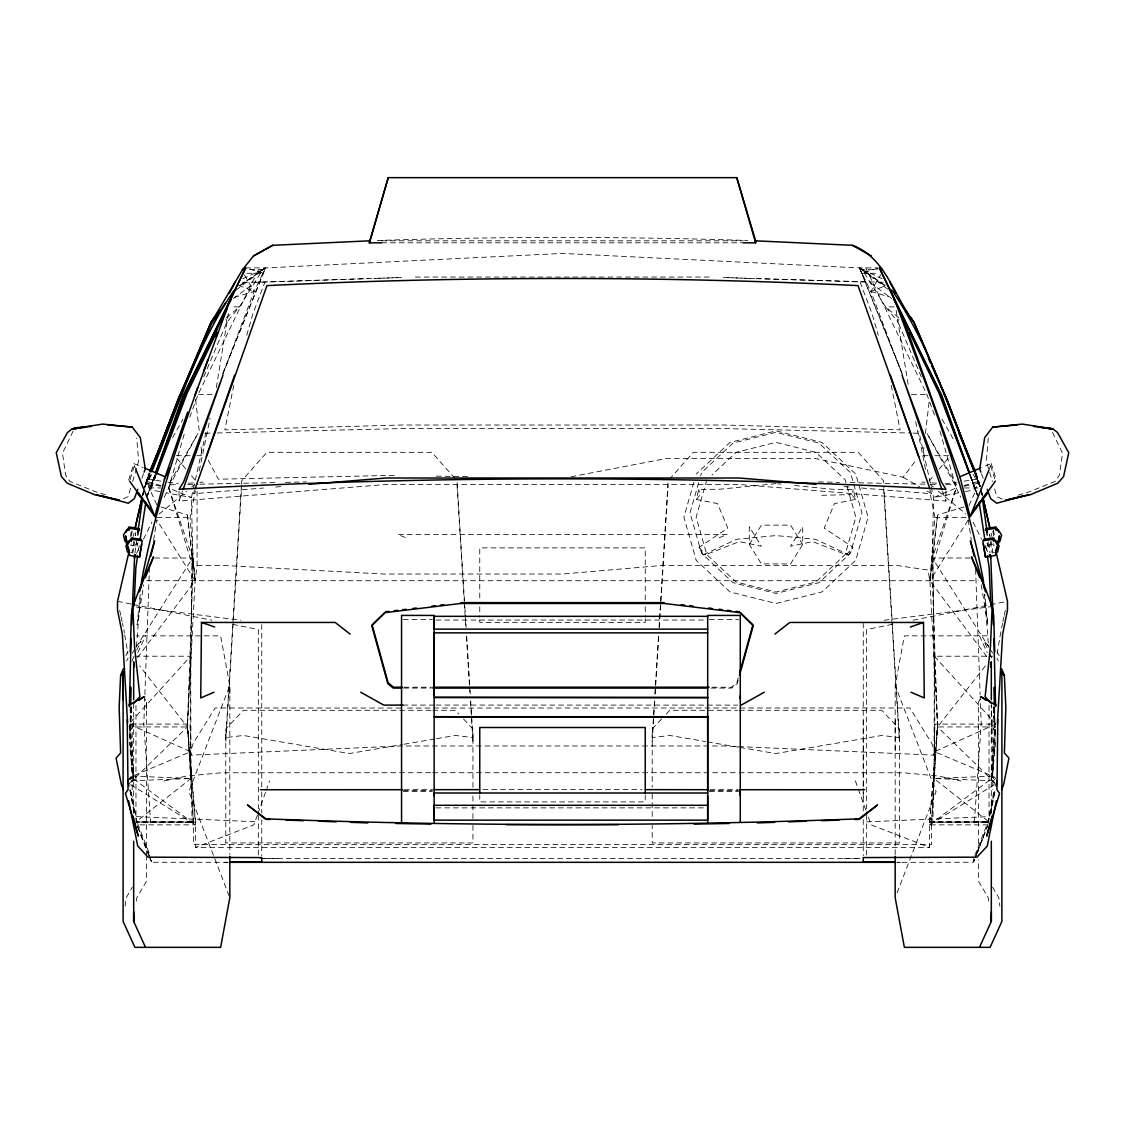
<?xml version="1.0" encoding="UTF-8"?>
<svg xmlns="http://www.w3.org/2000/svg" width="1125" height="1125" viewBox="0 0 1125 1125"><rect width="100%" height="100%" fill="white"/><g stroke="black" fill="none" stroke-linecap="round" stroke-linejoin="round"><path stroke-width="0.75" stroke-dasharray="5 3.75" d="M132.23 789.736L132.23 719.719M146.545 708.933L146.545 702.112L144.773 699.089M229.823 693.534L229.823 685.462L220.627 635.85L136.673 635.85M472.95 825.441L472.95 842.948L225.787 842.948M472.95 818.592L472.95 793.927M472.95 787.303L472.95 736.861M775.997 483.652L719.859 489.22L698.723 489.558L696.375 499.402L717.511 503.606L727.819 528.089L699.103 547.327L703.35 554.808L705.558 554.78L739.294 541.603L761.442 546.23L749.292 526.795L749.292 544.486L761.442 563.92L790.552 563.92L802.702 544.486L802.702 526.795L790.552 546.23L812.7 541.603L846.436 554.78L848.644 554.723L852.905 547.228L824.175 528.089L834.483 503.606L855.619 499.402L853.256 489.558L832.12 489.22L791.297 485.17M863.255 797.175L863.255 788.47M863.255 786.727L863.255 717.089M895.177 750.98L895.177 716.541M899.367 736.861L899.367 842.948L652.205 842.948L652.205 825.441M929.433 844.566L929.433 847.392L195.567 847.392L195.567 822.052L187.425 724.148L190.631 656.212L192.248 554.639L190.181 724.092L192.08 821.995L195.567 822.052L135.858 821.995L191.025 778.514L190.181 724.092L129.037 724.092L190.631 656.212L132.131 656.212M987.989 824.864L929.433 824.864L937.575 724.148L934.369 656.212L932.752 554.639L934.819 724.092L932.92 821.995L929.433 822.052L929.433 847.392L871.102 824.864L866.447 811.842M973.561 858.656L973.561 861.666L976.078 855.295M995.892 784.533L991.252 779.78L994.809 724.148L994.402 706.683M991.322 741.923L991.322 705.066L991.322 813.867M130.247 707.484L130.191 727.762L131.498 707.006M400.852 708.047L215.142 707.977L193.078 743.597L190.533 751.711L190.969 755.142L400.852 745.973L724.148 745.973L934.031 755.142L934.369 656.212L992.869 656.212M130.627 707.906L130.191 726.933L133.748 779.78L129.108 784.533M130.598 706.683L130.191 724.148L133.748 776.18L130.261 779.738M144.816 696.347L143.803 724.148L150.623 822.052M144.872 694.603L149.4 569.433M197.086 491.119L197.086 565.439L195.117 580.711L187.411 726.933L195.567 824.864L137.011 824.864M934.369 656.212L995.962 724.092L934.819 724.092L933.975 778.514L989.142 821.995L931.556 822.15L937.575 724.148L931.556 822.15L931.556 844.566L193.444 844.566L193.444 822.15L187.425 724.148L193.444 822.15L137.011 822.052L130.753 789.497M241.397 486.014L225.787 737.564L243.422 735.469L349.369 753.553L402.342 744.511M241.495 484.27L241.72 480.783L266.892 452.32L431.845 452.32L455.878 479.489M225.787 741.403L241.72 485.311M654.483 700.875L652.205 737.564L669.839 735.469L705.727 741.6M654.919 693.9L655.355 686.911M655.453 685.153L658.491 636.244M659.039 627.511L660.544 603.056M660.656 601.312L668.138 480.783M652.205 741.403L654.722 701.058M655.158 694.041L655.594 687.023M655.692 685.266L658.758 636.159M659.292 627.384L660.825 602.831M660.938 601.073L668.138 485.311M131.498 706.641L130.191 727.158L131.78 706.641M995.625 729.197L992.405 776.137L997.045 780.877M974.377 822.052L981.197 724.148L980.184 696.347M991.252 779.78L994.809 726.933L994.373 707.906M993.544 780.75L933.975 778.514L992.405 776.137L995.611 729.295M131.681 707.695L130.191 726.933L187.411 726.933L193.078 567.703L191.405 497.545L206.142 431.578M136.448 646.608L140.512 594.591M994.416 784.645L929.433 824.864L937.589 726.933L929.883 580.711L934.903 517.388L929.587 490.795M988.27 437.948L986.372 461.348L992.391 481.528M136.589 540.661L136.209 544.809L131.273 544.008M995.611 742.233L992.545 775.181L996.033 778.739M140.217 594.323L137.109 624.966L143.775 584.789M964.041 506.925L937.561 514.997L929.883 580.711L987.553 657.689M923.906 447.188L922.922 455.695L925.734 470.77M925.467 433.561L929.391 399.502M967.964 520.341L929.883 580.711L937.561 514.997M934.031 755.142L934.467 751.711L931.922 743.597L909.858 707.977L404.367 708.047M125.114 906.202L126.225 897.736L132.427 887.147M136.35 901.125L136.8 897.736L146.545 881.086L146.545 856.491M134.944 552.881L136.392 542.63M143.17 494.789L143.902 489.67M138.417 550.603L139.345 545.302M153.633 540.323L156.769 519.792M216.338 387.534L228.6 312.061M130.43 536.484L131.498 529.945M131.386 535.964L132.188 531.07M133.988 540.83L132.103 552.277L130.711 552.544M132.792 553.387L134.662 541.955M130.472 545.105L137.067 546.188L137.602 542.939M997.087 653.948L999.703 638.367M999.984 636.638L1002.544 623.25M199.266 470.77L210.108 418.233M895.177 854.606L895.177 685.462L904.373 635.85L988.327 635.85M142.861 494.761L143.494 491.358M142.945 495.155L143.592 491.78M974.827 855.478L987.989 822.052L994.247 789.497M988.327 823.163L989.311 818.016M989.634 816.3L994.584 790.594M990.295 813.656L994.908 789.666M990.605 814.191L995.217 790.214M137.447 657.689L195.117 580.711L190.097 517.388L195.413 490.795M233.747 385.355L224.859 429.877L400.852 425.025L724.177 425.025L900.141 429.877L891.253 385.355M1002.895 621.633L1003.936 616.781M1004.273 615.178L1005.328 610.327M142.664 495L143.423 491.695M142.552 495.675L143.325 492.272M160.678 486.225L146.081 483.089L149.231 472.697M988.763 470.461L991.237 463.542L981.844 467.494M133.088 536.498L133.973 533.109M738.253 677.827L736.875 682.791L731.447 687.206L710.775 687.206M738.098 680.344L737.184 683.663L731.756 688.078L709.369 688.078M164.194 497.306L168.806 487.955L185.062 431.156M246.727 335.306L252.872 313.861L264.909 282.122L368.156 278.648M693.872 482.33L683.902 517.177L696.234 560.334L729.942 591.919L775.997 603.478L822.037 591.919L855.745 560.334L868.092 517.177L855.745 474.033L822.037 442.434L775.997 430.875L729.942 442.434L696.234 474.033M698.653 482.667L690.019 512.888L701.536 553.163L733.008 582.666L775.997 593.452L818.986 582.666L850.458 553.163L861.975 512.888L850.458 472.598L818.986 443.109L775.997 432.309L733.008 443.109L701.536 472.598L700.58 475.959M706.837 479.756L696.136 517.177L706.837 554.597L736.059 581.991L775.997 592.017L815.92 581.991L845.156 554.597L855.858 517.177L845.156 479.756L815.92 452.363L775.997 442.336L736.059 452.363L711.914 474.989M137.067 546.188L137.995 542.939M130.598 488.264L128.095 496.673L122.864 499.036M132.609 481.528L138.628 461.348L136.73 437.948M939.938 431.156L956.194 487.955L931.922 567.703L937.589 726.933L995.892 783.731M128.672 480.15L133.763 463.542L143.156 467.494M130.078 479.559L134.311 465.694L133.763 463.542M921.291 376.861L898.045 322.13L899.002 319.078M855.619 499.402L851.681 494.606L853.256 489.558M958.641 492.834L933.595 497.545L956.194 487.955L932.372 558.014L931.922 567.703L933.595 497.545L918.858 431.578M145.28 483.764L149.091 472.627M194.527 490.458L193.388 493.748L263.433 488.025M945.928 490.964L945.928 501.075L740.166 484.594L384.834 484.594L179.072 501.075L182.545 491.133M154.645 475.889L147.473 495.464L154.955 474.806M159.68 491.569L149.653 489.684L154.927 474.919M156.08 474.806L150.792 489.684L148.008 481.43L151.158 473.344M235.941 290.137L265.598 267.905L254.123 291.502L222.637 374.794M146.869 497.095L154.575 475.594M257.386 815.105L253.898 824.864L195.567 847.392M257.977 813.473L265.542 792.295M266.133 790.664L269.62 780.891M189.703 417.291L198.127 394.369L259.284 267.905M141.834 478.364L143.564 473.667M144.844 486.9L150.019 473.344L144.141 487.955L160.58 487.955M147.67 494.339L155.194 474.567M155.827 475.973L150.314 490.556L157.106 505.477M146.081 483.089L149.836 473.245L144.773 486.323L149.738 473.47M897.075 892.842L936.084 791.606L895.177 685.462M144.956 486.647L149.991 473.723M976.697 853.706L987.989 825.047M974.827 859.078L973.561 862.27L897.145 862.327M975.445 857.489L984.234 835.2M976.809 852.806L987.202 826.861M222.933 373.289L265.317 267.905L238.528 286.552L265.317 267.905M222.989 373.289L265.598 267.905M146.461 481.936L149.709 473.934M131.934 661.261L133.903 656.466M203.709 376.861L226.955 322.13L239.414 306.872L262.772 269.592L247.613 269.592M125.887 655.678L127.969 651.108M137.855 652.627L145.505 635.85M969.019 505.477L975.825 490.556L970.312 475.973M73.153 431.044L62.466 453.234L65.644 475.256L69.862 481.416L95.653 491.766L106.987 495.211M126.633 661.064L128.095 658.055M136.688 650.25L141.061 641.236L136.406 645.891M129.544 732.642L131.738 728.128L129.839 730.983M136.519 553.345L139.598 547.116M143.438 539.325L151.889 522.211M168.736 487.209L197.958 433.434L168.455 484.847L178.931 484.622M144.998 486.436L151.903 474.216M172.589 437.569L182.939 419.245M902.362 374.794L870.877 291.502L880.706 274.683M980.227 699.089L978.455 702.112L978.455 851.456M749.292 544.486L761.4 525.136L790.58 525.136L802.702 544.486M132.258 653.273L135.042 648.886M135.984 647.409L192.628 558.014L168.806 487.955L191.405 497.545L166.359 492.834M571.05 476.775L666.872 458.409L815.555 458.564L903.08 477.211L916.65 459.309M985.388 665.902L937.589 726.933L994.809 726.933L993.319 707.695M696.375 499.402L700.312 494.606L698.723 489.558M929.039 481.148L933.511 475.791M939.108 469.083L948.052 458.381M846.436 554.78L852.905 547.228M669.277 479.489L693.309 452.32L858.263 452.32L883.448 480.783L883.884 487.772M661.613 718.987L652.205 728.916L652.205 787.303M666.309 714.009L669.839 710.297L737.578 710.297M127.814 779.934L132.455 775.181L129.375 729.197M127.955 780.877L132.595 776.137L190.533 751.711L129.037 724.092M129.108 783.731L187.411 726.933L139.613 665.902M226.364 317.784L239.414 306.872L230.808 306.872M159.103 514.125L186.609 491.203M191.841 486.844L194.47 484.664M233.241 298.659L255.305 282.234L371.911 278.466M929.433 824.864L991.252 778.992M703.35 554.808L736.481 539.297L775.997 535.57L815.512 539.297L848.644 554.723M242.789 278.733L262.772 269.592M995.962 724.092L934.467 751.711L992.405 776.137M719.198 537.778L727.228 534.375L397.772 534.375L405.802 537.778M887.709 289.139L859.402 267.905L870.877 291.502L886.43 285.3M1018.012 495.211L1029.347 491.766L1055.138 481.416L1059.356 475.256L1062.534 453.234L1051.847 431.044M877.697 268.397L861.314 273.277L878.161 273.277M964.027 485.634L978.117 481.43L980.156 486.9M234.169 297.366L254.123 291.502L244.294 274.683M163.912 781.017L186.258 776.081L221.175 772.791L430.945 772.706M964.322 486.225L978.919 483.089L975.291 473.934M892.42 624.361L866.658 629.508L866.658 808.748M913.022 620.227L988.594 605.109M990.309 604.758L1005.764 601.664M965.32 491.569L975.347 489.684L978.117 481.43L974.981 473.344L978.919 483.089L975.164 473.245M404.058 744.23L434.812 738.97M436.528 738.689L455.33 735.469L472.95 737.564L470.686 700.875M993.727 544.008L988.791 544.809L988.411 540.661M987.005 542.939L987.933 546.188L994.528 545.105M944.958 483.919L957.066 482.161M963.984 481.148L977.822 479.123L978.539 481.936M884.152 620.241L992.152 606.558M275.695 487.027L280.941 486.605M188.325 483.258L193.289 482.864M199.927 482.33L203.231 482.077M377.198 240.483C500.611 236.447 624.389 236.447 747.802 240.483M866.658 821.869L988.791 816.623M131.456 780.75L191.025 778.514L132.595 776.137L129.389 742.233M375.145 278.423L401.4 277.538L373.655 278.409M415.42 277.059L709.58 277.059M204.961 433.266L215.452 433.013M217.195 432.97L400.852 428.583L724.148 428.583L911.292 433.055M821.798 495.295L851.681 494.606M187.678 484.439L198.155 484.214M199.898 484.172L275.034 482.583M285.525 482.358L306.492 481.922M264.909 282.122L241.833 282.234M148.922 855.9L151.439 862.27L227.742 862.284M381.656 240.792L743.344 240.792M381.656 242.803L743.344 242.803M843.806 858.656L861.258 858.544M931.556 822.15L989.142 821.995L932.92 821.995M245.672 267.905L265.88 267.905L562.5 253.42L859.12 267.905L877.697 267.905M902.067 373.289L859.683 267.905L862.228 269.592L877.387 269.592M246.839 273.277L263.686 273.277L247.303 268.397M883.167 282.234L756.844 278.648M894.192 306.872L885.586 306.872L862.228 269.592L882.211 278.733M198.394 394.397L213.539 394.397M911.461 394.397L928.294 394.397M176.414 455.695L190.097 455.695M196.945 455.695L202.078 455.695L201.094 447.188M928.055 455.695L922.922 455.695L914.892 418.233M934.903 455.695L948.586 455.695M964.42 487.955L979.214 487.955M156.923 517.388L190.097 517.388M934.903 517.388L968.077 517.388M154.828 558.014L192.628 558.014L195.117 580.711L157.036 520.341M970.172 558.014L932.372 558.014L989.016 647.409M146.784 580.711L978.216 580.711M403.27 619.439L432.422 619.439M709.411 619.439L738.563 619.439M435.895 620.058L705.952 620.058M403.889 687.206L431.466 687.206M403.58 688.078L431.142 688.078M402.961 705.094L434.348 705.066M436.092 705.066L737.733 705.108M431.002 710.297L243.422 710.297L225.787 728.916L225.787 842.948M432.745 710.297L455.33 710.297L458.845 714.009M739.308 710.297L881.747 710.297L899.367 728.916L899.367 741.403L883.448 485.311M432.703 772.706L737.775 772.72M739.181 772.72L903.825 772.791L938.742 776.081L961.088 781.017M404.367 789.708L432.436 789.68M482.977 789.637L642.023 789.637M403.27 790.889L432.422 790.889M709.411 790.889L738.563 790.889M403.27 791.128L432.422 791.128M709.411 791.128L738.563 791.128M435.895 807.863L705.952 807.863M192.08 821.995L135.858 821.995L193.444 822.15M929.433 822.052L987.989 822.052M260.1 858.614L861.398 858.614M224.353 862.327L227.855 862.327M710.114 789.694L738.183 789.722M197.086 565.439L226.87 565.636L383.259 574.031L562.5 574.031L660.023 565.636L898.13 565.636L927.914 570.009L929.883 580.711M263.742 858.544L281.194 858.656M897.258 862.284L900.647 862.327M394.27 475.327L218.433 479.222L207.872 459.577M436.331 476.1L469.617 476.705M818.508 481.922L839.475 482.358M849.966 482.583L928.589 484.256M930.333 484.284L937.322 484.439M946.069 484.622L956.545 484.847L927.042 433.434L956.264 487.209M913.05 433.097L920.039 433.266M749.855 278.423L723.6 277.538L754.833 278.522M756.577 278.578L869.695 282.234L891.759 298.659M136.209 816.623L258.342 821.869M921.769 482.077L925.073 482.33M931.711 482.864L936.675 483.258M844.059 486.605L849.305 487.027M861.567 488.025L931.613 493.748L930.473 490.458M777.698 483.82L781.102 484.158M136.322 606.994L240.848 620.241M147.178 479.123L161.016 481.148M167.934 482.161L178.312 483.666M707.428 741.895L738.197 747.141M739.898 747.436L775.786 753.553L881.747 735.469L899.367 737.564L883.983 489.516M994.289 552.544L992.897 552.277L991.013 540.83M117.52 601.327L131.259 604.069M132.975 604.42L211.978 620.227M232.58 624.361L258.342 629.508L258.342 808.748M870.877 291.502L890.831 297.366M160.973 485.634L146.883 481.43L149.653 489.684M160.959 506.925L187.439 514.997L195.117 580.711M238.57 285.3L254.123 291.502M1002.136 499.036L996.905 496.673L994.402 488.264M903.08 477.211L919.603 486.788M927.112 491.147L931.613 493.748M130.584 784.645L195.567 824.864L133.748 778.992M859.683 267.905L886.528 286.608L862.228 269.592M930.53 484.664L933.159 486.844M938.391 491.203L965.897 514.125M898.636 317.784L885.586 306.872L898.045 322.13M988.594 645.891L983.939 641.236L988.312 650.25M991.252 776.18L995.892 780.933M463.556 718.987L472.95 728.916L472.95 741.403L470.447 701.058M699.103 547.327L705.558 554.78M176.948 458.381L185.892 469.083M191.489 475.791L195.961 481.148M995.161 730.983L993.263 728.128L995.456 732.642M989.958 648.886L992.742 653.273M992.573 887.147L998.775 897.736L999.886 906.202M942.061 419.245L954.998 442.153M973.097 474.216L980.002 486.436M956.194 487.955L960.806 497.306M973.111 522.211L981.562 539.325M985.402 547.116L988.481 553.345M996.905 658.055L998.367 661.064M865.716 267.905L926.873 394.369L935.297 417.291M997.031 651.108L999.113 655.678M979.495 635.85L987.145 652.627M989.775 653.259L993.066 661.261M859.402 267.905L902.011 373.289M134.311 465.694L136.237 470.461M137.798 826.861L149.484 856.041M975.291 473.808L980.438 486.717M137.63 823.641L150.173 855.478M137.63 826.636L149.555 856.884M150.173 858.488L151.439 861.666L151.439 858.656M137.011 825.652L138.262 828.83M140.766 835.2L148.303 854.311M975.009 473.723L980.044 486.647M975.262 473.47L980.241 486.352M975.206 473.442L980.859 487.955M229.191 896.105L188.916 791.606L229.823 685.462L229.823 854.606M860.091 282.122L872.128 313.861L878.273 335.306M977.33 494.339L969.905 474.623L977.245 494.283M969.806 474.567L978.131 497.095M981.436 473.667L983.166 478.364M970.355 475.889L977.527 495.464M970.425 475.594L977.527 495.436M855.38 780.891L857.7 787.402M858.291 789.033L865.856 810.211M970.073 474.919L975.347 489.684L970.045 474.806M942.455 491.133L945.928 501.075M975.909 472.627L979.72 483.764M975.769 472.697L977.822 479.123M225.998 319.078L226.955 322.13M991.237 463.542L996.328 480.15M990.689 465.694L994.922 479.559M168.806 487.955L193.078 567.703L187.439 514.997M991.027 533.109L991.913 536.498M981.675 492.272L982.448 495.675M980.817 488.377L982.336 495M119.672 610.327L120.727 615.178M121.064 616.781L122.105 621.633M122.456 623.25L123.145 626.47M981.408 491.78L982.055 495.155M990.436 539.03L989.142 532.28L989.803 535.612M130.416 790.594L135.366 816.3M135.689 818.016L136.673 823.163M130.092 789.666L134.705 813.656M129.783 790.214L134.395 814.191M981.506 491.358L982.139 494.761M123.848 629.705L124.425 633.164M124.72 634.908L127.912 653.948M981.225 584.789L987.891 624.966L984.783 594.323M993.502 529.945L994.57 536.484M992.812 531.07L993.614 535.964M990.337 541.955L992.208 553.387M987.398 542.939L987.933 546.188M896.119 310.345L908.662 387.534M985.655 545.302L986.583 550.603M968.231 519.792L971.367 540.323M988.608 542.63L990.056 552.881M988.65 901.125L988.2 897.736L978.455 881.086L978.455 859.725M195.609 399.502L199.533 433.561M993.22 706.641L994.809 727.158L993.502 706.641M984.488 594.591L988.552 646.608M129.15 725.822L132.595 776.137M993.502 707.006L994.809 727.762L994.753 707.484M457.13 482.527L464.723 604.8M464.822 606.558L466.13 627.511M466.664 636.244L469.927 688.655M470.025 690.398L470.25 693.9M457.031 485.311L464.231 601.073M464.33 602.831L465.862 627.384M466.411 636.159L469.462 685.266M469.575 687.023L470.011 694.041M975.6 569.433L980.128 694.603M190.631 656.212L190.969 755.142M992.77 719.719L992.77 789.736M989.03 705.53L989.03 815.569M866.658 815.006L866.658 855.169M863.255 622.884L863.255 786.684M863.255 788.414L863.255 812.897M863.255 819.577L863.255 855.83M652.205 793.927L652.205 818.592M645.244 599.864L645.244 547.875L479.756 547.875L479.756 599.864M645.244 606.797L645.244 617.189M645.244 618.933L645.244 622.392L479.756 622.392L479.756 618.933M645.244 794.981L645.244 801.9L479.756 801.9L479.756 794.981M479.756 606.797L479.756 617.189M261.745 624.53L261.745 790.214M261.745 791.916L261.745 812.897M261.745 819.577L261.745 855.83M258.342 815.006L258.342 858.614M179.072 490.964L179.072 501.075M146.545 702.112L146.545 854.873M135.97 705.53L135.97 815.569M133.678 703.308L133.678 813.867M135.844 532.209L135.197 535.612L135.858 532.28"/><path stroke-width="1.5" d="M123.103 699.806L123.103 671.667L123.103 921.417L134.93 947.348L220.627 947.348L229.823 897.736L229.823 856.322M133.678 911.531L133.678 921.417L145.505 947.348M434.138 795.67L434.138 633.234M707.695 795.67L707.695 822.333M707.695 790.889L707.695 716.133M740.278 795.67L740.278 695.644M991.322 911.531L991.322 921.417L979.495 947.348M130.247 704.109L130.303 687.22M350.1 634.106L335.208 622.448L201.488 622.448L200.742 697.95L214.017 692.227M997.791 719.719L996.975 789.736L999.577 793.392L986.709 836.142L992.053 815.878M129.389 706.683L131.091 638.677M130.641 704.939L131.062 687.473M130.247 652.036L131.33 615.361L132.848 606.558L139.936 587.644L153.52 556.861L145.308 577.575M131.625 624.642L134.705 554.597M123.258 668.967L120.628 675.38L119.166 707.372L120.628 752.963L116.072 758.095L121.416 784.758L123.37 789.525M134.1 605.798L135.844 567.703L137.672 555.722M979.692 577.575L971.48 556.861L985.064 587.644L992.152 606.558L990.464 646.538L985.12 696.712L991.673 703.856M997.383 723.15L1002.656 634.12L1007.48 610.158L1007.48 601.327L996.37 553.472M998.677 543.192L998.888 539.831M141.061 587.658L141.595 580.711C159.68 483.356 196.847 390.938 230.836 298.336L245.672 267.905L242.564 269.592L213.188 319.134M134.353 916.341L133.678 921.417L133.678 841.275M990.647 666.858L991.322 661.781L991.322 699.806M137.841 532.378L142.692 498.206M140.02 540.323L145.772 502.678M230.273 301.767L230.836 298.336M137.812 535.064L138.867 528.581L128.981 526.964L126.211 532.139M130.683 540.295L129.277 540.562L125.916 545.892L127.406 552.009L129.502 552.853L127.997 546.736L129.656 555.455L139.542 557.072L141.68 544.078M997.833 544.57L999.478 535.852L997.987 541.969L1000.069 541.125L1001.559 535.008L998.198 529.678L996.806 529.411M996.061 786.023L997.045 780.877M996.384 800.663L987.272 846.028L976.978 857.166L863.255 857.573L863.255 861.862L895.556 862.256M135.113 528.131L141.919 498.319M135.141 528.005L142.158 497.377M150.834 556.087L154.575 540.886L139.472 591.877M138.023 531.83L138.867 528.581M129.6 481.092L154.856 516.614L165.094 476.733L144.731 468.155M128.63 553.472L117.52 601.327L117.52 610.158L122.344 634.12L127.617 723.15M740.081 671.203L752.906 624.853L740.7 612.956M739.477 675.38L753.23 625.725L739.8 612.633L664.327 603.478L460.673 603.478L385.2 612.633L371.77 625.725L387.816 683.663L393.244 688.078L401.85 688.078M139.542 557.072L142.2 540.83L132.314 539.212L131.372 541.406M381.656 242.803L369.352 242.887L388.223 177.652L736.777 177.652L755.648 240.891L755.648 242.887L743.344 242.803M388.223 177.652L369.352 242.887M149.738 471.08L165.783 433.814M164.377 479.152L187.65 412.13M166.542 475.889L169.172 467.677M195.103 488.813L266.962 285.609C463.795 276.103 661.205 276.103 858.037 285.609L918.745 456.553M183.122 489.473L222.989 375.145L183.698 481.739L179.072 489.291C434.447 475.369 690.553 475.369 945.928 489.291L941.302 481.739L902.011 375.145L941.878 489.473M206.255 456.553L234.619 375.145M155.531 473.147L183.178 395.423L235.561 289.238M166.669 445.036L169.608 436.767M177.834 413.62L181.955 402.047M179.986 436.613L181.758 431.719M184.683 423.562L186.441 418.655M194.737 395.789L197.719 387.619M203.667 371.278L207.83 359.845M216.169 336.966L217.955 332.072M155.588 472.978L184.514 394.369L245.672 267.905M137.784 489.291L134.311 498.67L128.306 503.227L96.117 494.522M144.141 472.106L145.308 468.984L140.302 437.611L132.258 427.106L102.713 424.097L72.253 428.808L67.5 432.464L56.25 452.7L61.411 476.536L67.247 483.23L94.725 494.747L119.405 500.231L101.095 495.745M155.911 472.739L185.92 393.314L226.856 308.897M156.431 474.356L187.059 393.314L216.619 332.353M150.989 470.25L178.369 399.403L211.12 322.13L215.114 316.575L211.12 322.13L178.27 399.403L150.455 471.558L178.059 399.389L193.078 366.23M150.652 471.741L178.875 399.009L211.444 323.887L225.492 302.962M151.777 471.741C176.934 410.456 196.312 345.586 233.958 290.545M980.269 468.155L959.906 476.733L970.144 516.614L988.763 470.461M1001.63 789.525L1003.584 784.758L1008.928 758.095L1004.372 752.963L1005.834 707.372L1004.372 675.38L1001.742 668.967M128.883 530.522L129.825 528.328L139.725 529.945M194.512 363.066L196.65 358.341M191.236 381.375L194.316 375.131M198.169 367.312L199.716 364.191M204.342 354.825L205.875 351.703M214.355 334.519L217.434 328.275M134.213 558.014L135.759 554.892M229.458 293.02L235.111 282.234M127.322 545.625L131.456 537.848L141.356 539.466M227.742 305.156L230.864 299.728M970.144 516.614L995.4 481.092M973.688 510.244L980.916 500.527M982.983 497.742L987.117 492.202M242.564 269.592L253.448 255.98L272.714 245.306L370.237 240.792M973.8 510.3L988.059 492.666M133.327 703.856L139.88 696.712L134.536 646.538L132.848 606.558M1023.905 495.745L1005.595 500.231L1030.275 494.747L1057.753 483.23L1063.589 476.536L1068.75 452.7L1057.5 432.464L1052.747 428.808L1022.288 424.097L992.742 427.106L984.698 437.611L979.692 468.984L980.859 472.106M120.628 675.38L122.962 673.045M384.3 612.956L372.094 624.853L388.125 682.791L393.553 687.206L402.173 687.206M774.9 634.106L789.792 622.448L923.513 622.448L924.258 697.95L910.983 692.227M75.347 429.328L77.541 427.612L91.041 426.431M138.839 700.425L144.113 696.712L128.855 705.052M764.311 692.227L741.22 705.108M253.448 255.98L272.714 245.306M910.336 626.991L923.513 622.448M1028.883 494.522L996.694 503.227L990.689 498.67L987.216 489.291M77.541 427.612L72.253 428.808L84.136 427.528M128.194 529.411L126.802 529.678L123.441 535.008L124.931 541.125L127.012 541.969L125.522 535.852L127.167 544.57M987.188 535.064L986.133 528.581L996.019 526.964L998.789 532.139M985.275 529.945L995.175 528.328L996.117 530.522M983.644 539.466L993.544 537.848L997.678 545.625M993.628 541.406L992.686 539.212L982.8 540.83L985.458 557.072L995.344 555.455L997.003 546.736L995.498 552.853L997.594 552.009L999.084 545.892L995.723 540.562L994.317 540.295M385.523 611.761L388.955 611.339M394.088 610.72L397.519 610.312M402.666 609.68L406.097 609.272M412.959 608.428L416.391 608.02M431.831 606.15L435.262 605.728M440.409 605.109L443.827 604.688M992.742 427.106L1017.07 424.941M308.967 484.312L386.016 478.013L738.984 478.013L816.033 484.312M757.252 822.923L774.661 822.319M788.583 821.841L805.978 821.236M821.644 820.688L839.039 820.083M854.705 819.534L858.178 819.408L877.556 804.923L860.119 818.803C661.823 826.397 463.177 826.397 264.881 818.803L247.444 804.923L266.822 819.408L270.295 819.534M694.139 824.062L729.225 823.486M229.444 862.256L261.745 861.862L261.745 857.573L148.022 857.166L137.728 846.028L128.616 800.663M618.68 824.667L506.32 824.667M460.983 602.62L664.017 602.62M707.695 616.331L434.138 616.331L434.138 629.142L707.695 629.142M434.138 632.869L707.695 632.869M433.181 687.206L709.045 687.206M432.872 688.078L707.639 688.078M707.695 697.416L434.138 697.416L707.695 697.711M402.961 705.094L383.78 705.108L360.689 692.227M707.695 716.723L434.138 716.723L707.695 717.019M402.609 789.708L260.367 789.736M434.18 789.68L479.517 789.637M864.633 789.736L739.941 789.722M707.695 792.998L434.138 792.998L434.138 822.333M707.695 805.289L434.138 805.289L434.138 820.153L707.695 820.153L707.695 615.417L740.278 615.417L740.278 698.752M229.598 862.327L895.402 862.327M645.483 789.637L708.356 789.694M395.775 823.486L430.861 824.062M285.961 820.083L303.356 820.688M319.022 821.236L336.417 821.841M350.339 822.319L367.748 822.923M754.763 240.792L852.286 245.306C884.573 256.978 893.433 293.822 911.812 319.134M1033.959 426.431L1052.747 428.808L1040.864 427.528M107.93 424.941L132.258 427.106M681.173 604.688L684.591 605.109M689.738 605.728L693.169 606.15M708.609 608.02L712.041 608.428M718.903 609.272L722.334 609.68M727.481 610.312L730.913 610.72M736.045 611.339L739.477 611.761M201.488 622.448L214.664 626.991M983.939 587.658L983.405 580.711C965.32 483.356 928.153 390.938 894.164 298.336L879.328 267.905L882.436 269.592M996.145 705.052L980.887 696.712L986.161 700.425M852.286 245.306L871.552 255.98M1047.459 427.612L1049.653 429.328M1002.037 673.045L1004.372 675.38M136.941 492.666L151.2 510.3M137.883 492.202L142.017 497.742M144.084 500.527L151.312 510.244M894.136 299.728L902.827 317.363L960.103 477.534M889.889 282.234L895.542 293.02M989.241 554.892L990.787 558.014L993.375 624.642M879.328 267.905L940.486 394.369L969.413 472.978M900.422 313.594L905.723 324.534M909.52 332.353L939.08 393.314L969.089 472.739M928.35 358.341L930.487 363.066M931.922 366.23L946.941 399.389L974.531 471.6L946.73 399.403L913.936 322.13L909.886 316.575L913.88 322.13L946.631 399.403L974.644 471.853M959.217 433.814L975.262 471.08M136.237 470.461L154.856 516.614M974.348 471.741C949.191 410.456 929.813 345.586 892.167 290.545L889.439 289.238L941.822 395.423L969.469 473.147M890.381 375.145L929.897 488.813M985.528 591.877L970.425 540.886L974.166 556.087M736.777 177.652L755.648 242.887M132.947 815.878L138.291 836.142L125.423 793.392L128.025 789.736L127.209 719.719M986.133 528.581L986.977 531.83M982.842 497.377L989.859 528.005M983.081 498.319L989.887 528.131M127.955 780.877L128.939 786.023M992.152 606.558L993.67 615.361L994.753 652.036M983.32 544.078L985.458 557.072M894.164 298.336L894.727 301.767M979.228 502.678L984.98 540.323M987.328 555.722L989.156 567.703L990.9 605.798M982.308 498.206L987.159 532.378M990.295 554.597L990.787 558.014M990.647 916.341L991.322 921.417L991.322 841.275M134.353 666.858L133.678 661.781L133.678 699.806M126.113 539.831L126.323 543.192M993.909 638.677L995.611 706.683M993.937 687.473L994.359 704.939M994.697 687.22L994.753 704.109M1001.897 671.667L1001.897 921.417L990.07 947.348L904.373 947.348L895.177 897.736L895.177 856.322M740.278 790.889L740.278 822.333M645.244 793.252L645.244 727.495L479.756 727.495L479.756 793.252M434.138 695.644L434.138 615.417L401.555 615.417L401.555 822.333M219.178 311.034L217.167 313.805L219.164 311.034M907.861 313.805L905.836 311.034L907.833 313.805"/></g></svg>
